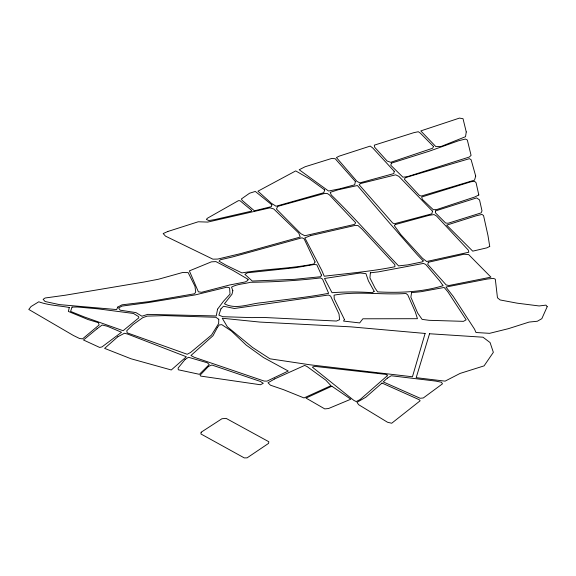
<?xml version="1.0" encoding="UTF-8"?>
<svg xmlns="http://www.w3.org/2000/svg" width="576" height="576" viewBox="0 0 576 576"><rect width="100%" height="100%" fill="white"/><g stroke="black" fill="none" stroke-linecap="round" stroke-linejoin="round"><path stroke-width="0.86" d="M218.779 319.291L218.635 323.561L211.536 335.023L190.519 352.512L187.186 354.269L127.188 332.849L126.756 330.754L132.991 324.648L142.697 317.707L147.19 316.116L164.873 315.612L215.885 317.29L218.779 319.291M370.375 272.801L369.936 277.906L375.012 288.029L377.618 291.881C399.571 293.011 421.992 292.147 443.124 285.689L439.646 280.836L425.736 264.434L423.418 263.426L378.346 271.879L370.375 272.801M217.562 309.175L216.252 315.95L147.708 314.366L141.912 316.202L135.965 312.61L120.168 310.176L118.577 307.922L122.054 306.079L148.428 302.566L195.386 294.869L226.98 287.172L229.586 287.842L230.026 294.113L223.502 301.226L217.562 309.175M201.161 432.223L200.902 433.958L244.274 457.906L247.104 457.855L268.574 443.376L268.834 441.742L226.152 418.392L221.94 418.738L201.161 432.223M466.25 131.94L465.538 136.692L441.022 146.498L435.838 146.606L420.804 130.903L459.454 118.094L463.032 118.714L466.25 131.94M394.207 171.295L393.854 173.57L359.856 182.866L356.99 181.418L336.42 157.558L339.278 156.11L370.231 146.088L372.737 147.953L394.207 171.295M411.581 292.63L410.868 297.18L417.665 313.085L422.136 319.385L429.113 320.314L463.471 321.343L466.15 319.802L447.725 291.6L444.146 287.467L421.063 291.701L411.581 292.63M435.629 210.881L435.341 212.724L445.63 223.013L448.092 223.265L481.133 212.89L482.004 210.881L479.542 199.922L476.64 197.914L435.629 210.881M355.385 181.519L354.665 184.824L339.998 188.755L328.543 191.023L299.203 169.747L305.107 166.752L331.589 158.486L335.167 158.695L355.385 181.519M432.454 211.14L431.878 213.818L394.337 223.776L392.602 222.941L359.122 184.702L360.576 183.535L395.647 174.83L398.83 176.335L432.454 211.14M69.3 307.49L68.357 311.422L88.078 319.558L98.41 322.675L99.115 324.979L82.562 338.868L79.632 338.53L73.404 335.484L28.8 309.456L31.032 306.54L38.779 301.795C48.65 305.41 59.076 305.597 69.3 307.49M251.626 210.384L251.431 211.154L214.733 219.607L208.836 220.594L206.366 219.384L207.41 218.232L238.406 200.664L240.026 200.722L251.626 210.384M232.848 290.729L231.977 294.242L224.438 303.782C236.254 310.147 250.308 303.307 262.699 302.609C284.674 299.491 306.814 297.461 328.637 293.321L322.553 279.101L320.522 277.927C297.252 280.634 273.809 282.038 250.38 282.276C244.166 283.982 237.218 283.946 231.538 287.129L232.848 290.729M248.069 279.331L247.781 280.505L245.297 281.938L229.514 285.026L201.55 292.306L198.36 291.802L189.374 270.886L211.399 261.85L215.892 261.598L232.704 270.295L248.069 279.331M271.872 204.833L271.426 206.618L254.419 210.823L242.273 200.498L241.387 198.965L249.559 193.226L255.305 191.441L271.872 204.833M428.342 262.26L427.759 264.434L446.17 284.933L448.92 285.516L490.946 277.15L468.634 254.563L463.997 254.225L428.342 262.26M475.704 176.083L474.53 180.144L421.466 196.006L419.472 195.53L404.33 179.201L405.504 177.574L469.483 158.659L471.125 159.746L475.704 176.083M425.11 333.446L412.445 376.783L309.953 364.795L269.971 358.805L252.526 347.45L227.34 326.794L222.264 318.247L259.812 322.07L350.827 326.844L425.11 333.446M429.545 333.749L416.182 377.676L445.09 381.139L460.087 373.421L484.085 365.868L493.358 352.325L490.082 342.562L482.998 337.212L429.545 333.749M324.662 189.914L323.777 192.715L276.062 206.237L271.426 203.299L257.954 191.189L295.726 170.906L309.197 178.69L324.662 189.914M220.91 308.909L218.88 315.101L222.797 316.692L251.633 317.614L263.52 317.448L336.413 321.041L339.602 319.702L339.026 314.014L330.617 296.107L328.442 295.02L234.389 308.491L223.517 306.23L220.91 308.909M72.05 307.094L70.589 311.407L83.988 316.836L123.113 330.71L138.83 317.815L138.6 316.613L133.438 313.452L97.855 308.83L77.443 307.008L72.05 307.094M321.408 275.004L320.818 276.696L294.408 279.338L252.266 281.038L244.872 274.327L247.572 272.765L295.582 267.682L314.244 264.499L316.829 264.773L321.408 275.004M391.464 163.13L390.751 165.197L402.912 177.178L407.39 176.666L469.296 157.039L471.082 155.383L467.323 139.997L465.358 139.061L458.381 140.818L429.394 151.15L391.464 163.13M117.742 307.094L116.669 309.571L59.414 304.61L45.101 301.514L43.128 299.347L45.101 298.001L65.318 295.214L143.921 282.038L158.364 279.259L182.426 272.549L188.179 272.621L194.99 286.308L195.689 292.14L194.515 293.767L149.054 301.615L122.033 304.819L117.742 307.094M547.2 306.677L541.836 318.665L537.358 321.242L529.128 322.07L508.378 328.68L489.586 333.331L475.992 332.503L474.559 329.198L453.269 296.453L445.932 287.057L487.44 279L493.524 278.374L495.317 279.202L497.462 297.799L500.148 299.966L517.14 303.17L539.15 305.957L545.947 305.129L547.2 306.677M277.704 206.388L276.466 209.081L300.902 233.726L304.805 235.757L354.535 224.395L355.673 222.746L329.335 194.803L327.24 193.486L324.007 193.601L277.704 206.388M433.512 146.498L432.619 148.255L390.751 162.31L387.173 161.064L374.645 147.226L374.292 145.159L413.827 132.66L418.306 131.731L420.271 133.07L433.512 146.498M217.368 327.514L213.019 335.714L190.951 355.5L194.242 357.264L264.168 381.067L267.019 381.118L288.266 371.023L263.498 357.538L246.24 345.132L231.336 330.97L221.825 324.662L219.247 324.936L217.368 327.514M344.441 319.522L343.548 321.07L359.654 322.927L362.873 318.794L417.442 318.694L415.296 311.875L407.779 294.934L405.994 293.486C382.046 295.15 357.797 290.902 334.066 295.142L334.246 298.757L344.441 319.522M315.065 261.994L313.841 263.988C290.11 268.819 265.723 268.898 241.934 272.902L225.972 265.176L219.046 261.18L220.334 259.754L232.43 256.975L302.04 237.794L304.15 238.882L315.065 261.994M185.09 359.446L178.114 368.021L178.294 369.778L199.404 374.321L209.246 364.507L207.274 362.758L188.489 357.278L185.09 359.446M395.352 224.532L394.337 225.619L400.716 234.49L422.453 258.25L426.658 261.511L468.828 252.223L468.252 250.049L436.514 215.993L434.052 214.574L428.832 215.41L395.352 224.532M208.526 366.372L200.117 375.149L200.657 376.078L260.417 384.754L263.275 383.314L260.417 381.449L211.925 365.026L208.526 366.372M423.252 260.928L422.352 261.864L407.858 264.859L398.556 265.889C376.02 242.41 354.65 217.757 331.286 195.026L330.214 192.341L338.263 189.756L357.408 185.522L388.894 222.3L417.348 254.837L423.252 260.928M387.338 378.115L383.249 381.902L420.142 398.261L423.281 397.987L442.483 383.825L441.439 382.226L435.636 381.074L391.234 375.754L387.338 378.115M117.806 336.758L104.616 348.386L130.99 358.762L171.281 369.972L186.35 356.753L127.656 334.08L124.466 333.245L117.806 336.758M382.01 383.054L365.846 397.217L357.005 402.322L358.618 404.683L387.526 422.251L391.709 423.238L420.142 400.788L419.285 399.744L382.01 383.054M387.18 375.847L360.166 399.506L356.227 401.566L353.902 400.435L312.394 367.171L314.539 366.343L387 374.508L387.18 375.847M96.977 328.81L83.477 339.991L99.677 347.45L102.024 346.903L121.514 332.266L107.309 326.232L102.146 325.015L96.977 328.81M374.17 291.283L372.413 292.702C358.949 291.715 345.413 291.73 332.028 292.702L324.518 278.474L360.317 272.981L365.954 273.658L368.417 280.908L374.17 291.283M478.814 194.983L474.761 196.992L436.788 209.542L433.31 209.714L422.294 199.339L421.718 196.992L470.988 181.764L474.61 181.346L476.064 182.686L478.814 194.983M274.63 378.936L268.006 382.759L270.432 385.186L283.464 389.65L304.006 397.937L330.955 385.697L325.879 380.21L307.102 366.566L304.668 365.414L274.63 378.936M489.737 246.442L486.864 247.846L472.73 251.158L446.659 225.144L476.042 215.834L482.004 214.43L483.552 215.575L487.966 235.476L489.737 246.442M331.841 386.201L305.993 398.066L324.77 408.902L328.529 408.521L350.834 399.211L331.841 386.201M167.825 231.487L163.174 233.554L165.499 236.138L212.911 259.171L217.742 259.07L240.286 253.699L300.226 237.067L298.793 233.143L273.744 208.966L269.986 207.835L207.727 222.084L198.245 221.774L167.825 231.487M310.464 235.656L304.855 237.91L321.689 270.245L324.252 276.228C347.839 273.377 371.592 271.44 394.906 266.731L394.805 264.586L361.908 229.018L358.013 225.554L355.255 225.389L310.464 235.656"/></g></svg>
